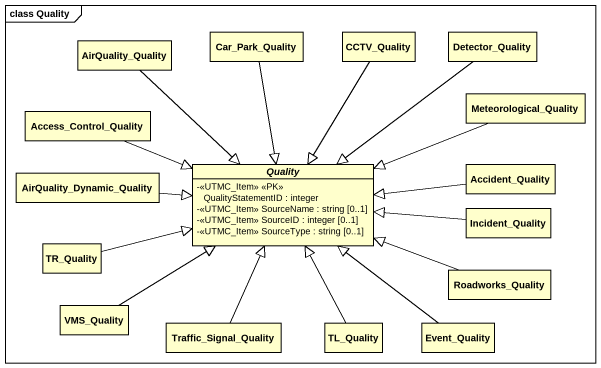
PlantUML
@startuml
mainframe class Quality
hide circle
hide empty members
skinparam classAttributeIconSize 0
class AirQuality_Quality
class Car_Park_Quality
class CCTV_Quality
class Detector_Quality
class Access_Control_Quality
class Meteorological_Quality
abstract class Quality {
  -<<UTMC_Item>> <<PK>> QualityStatementID : integer
  -<<UTMC_Item>> SourceName : string [0..1]
  -<<UTMC_Item>> SourceID : integer [0..1]
  -<<UTMC_Item>> SourceType : string [0..1]
}
class Accident_Quality
class AirQuality_Dynamic_Quality
class TR_Quality
class Incident_Quality
class Roadworks_Quality
class VMS_Quality
class Traffic_Signal_Quality
class TL_Quality
class Event_Quality
AirQuality_Quality --|> Quality
Car_Park_Quality --|> Quality
CCTV_Quality --|> Quality
Detector_Quality --|> Quality
Access_Control_Quality -right-|> Quality
Meteorological_Quality -left-|> Quality
Accident_Quality -left-|> Quality
AirQuality_Dynamic_Quality -right-|> Quality
TR_Quality -right-|> Quality
Incident_Quality -left-|> Quality
Roadworks_Quality -left-|> Quality
VMS_Quality -up-|> Quality
Traffic_Signal_Quality -up-|> Quality
TL_Quality -up-|> Quality
Event_Quality -up-|> Quality
@enduml
